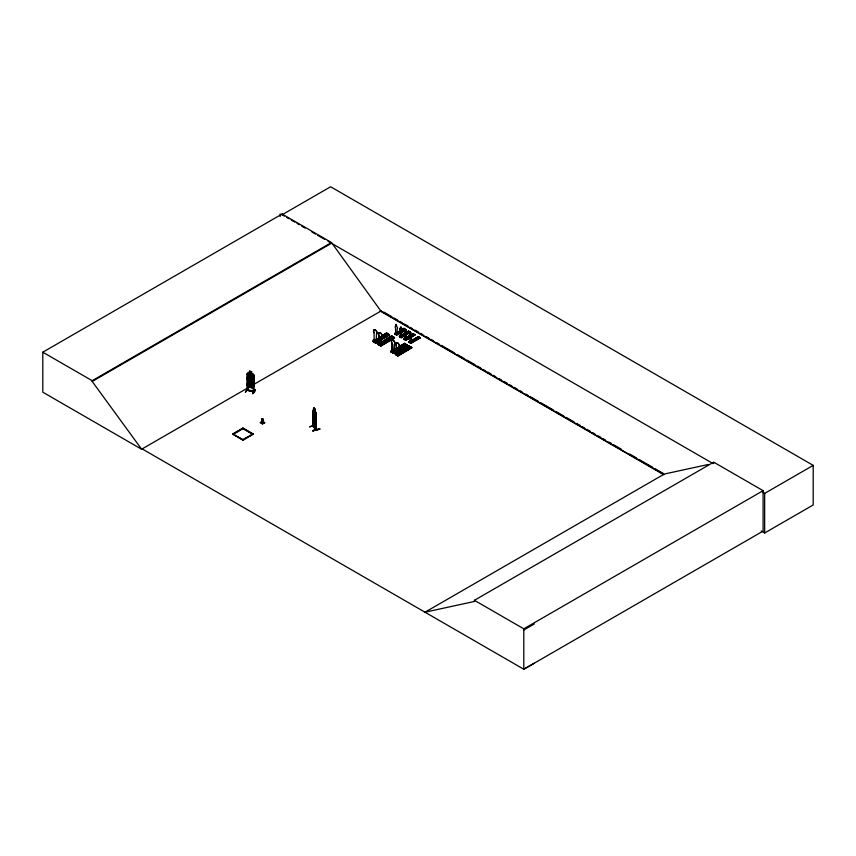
<?xml version="1.0" encoding="UTF-8"?>
<svg xmlns="http://www.w3.org/2000/svg" width="856" height="856" viewBox="0 0 856 856"><rect width="100%" height="100%" fill="white"/><g stroke="black" fill="none" stroke-linecap="round" stroke-linejoin="round"><path stroke-width="1.28" d="M262.311 421.848C261.048 413.041 266.526 425.796 261.369 423.014L262.407 418.723M315.725 429.145L316.303 429.915L315.982 413.694L315.95 429.487M316.324 429.316L316.003 429.969L312.964 426.181M375.249 340.207L374.083 340.388L374.083 332.62A2.429 1.412 59.5 0 1 374.083 329.828A2.429 1.412 59.5 0 1 376.533 331.208A2.429 1.412 59.5 0 1 376.533 334.011L376.062 341.501L374.265 340.164L375.121 339.779M393.995 351.848L394.349 344.422A2.429 1.412 59.5 0 0 394.349 341.619A2.429 1.412 59.5 0 0 391.898 340.239A2.429 1.412 59.5 0 0 391.898 343.042L392.005 350.746L392.647 350.425L392.027 350.575L394.937 352.298L394.937 351.26L393.332 351.976L393.332 352.8L391.139 351.559L392.54 349.911L390.935 350.618L391.245 352.084L405.209 343.812M394.102 351.784L394.455 344.358A2.429 1.412 59.5 0 0 394.455 341.555A2.429 1.412 59.5 0 0 392.005 340.174A2.429 1.412 59.5 0 0 392.005 342.978L392.444 350.96L392.925 350.639M398.35 354.363L398.714 346.937A2.429 1.412 59.5 0 0 398.714 344.133A2.429 1.412 59.5 0 0 396.264 342.753A2.429 1.412 59.5 0 0 396.264 345.557L396.617 353.389L399.292 354.812L399.089 353.667L397.698 355.315L395.493 354.074L396.895 352.426M398.457 354.309L398.821 346.873A2.429 1.412 59.5 0 0 398.821 344.08A2.429 1.412 59.5 0 0 396.371 342.689A2.429 1.412 59.5 0 0 396.371 345.492L396.756 353.453L397.163 352.629M401.496 336.579L401.806 331.582A1.616 0.942 59.5 0 0 401.571 329.367L401.4 327.377L400.437 327.131M406.065 339.211L406.311 334.257A1.616 0.942 59.5 0 0 406.065 332.042L406.119 330.395M406.14 339.169L406.375 334.215M411.212 342.186L411.447 337.232A1.616 0.942 59.5 0 0 411.212 335.017L410.634 332.61M250.551 386.324L141.593 449.229L42.8 392.187L42.8 352.19L282.095 214.032L331.497 242.548L380.899 311.07L663.742 474.374M261.872 423.271L262.632 418.83M378.951 343.128L380.15 342.732M396.242 353.111L396.97 352.822M374.243 340.303C376.458 340.11 371.504 340.014 377.004 341.94L376.8 340.795L375.41 342.454L373.216 341.212L374.607 339.554M374.511 340.613L375.249 340.057M380.118 342.668L379.829 344.872L379.615 342.443L378.213 344.091L380.406 345.332L381.808 343.684L382.011 344.829L379.101 343.106M392.423 350.971L393.139 350.254L392.176 350.521M396.371 333.059L395.665 333.423L396.392 333.059L395.729 333.487L395.526 328.062A1.616 0.942 59.5 0 1 395.772 326.115L395.857 324.488M392.39 350.436C394.306 349.141 391.31 355.219 391.845 350.222L392.54 350.489M395.804 333.508L396.275 332.909M396.606 353.004L397.355 352.608M396.938 353.271C397.708 356.31 396.317 352.19 396.596 353.432M397.205 352.597L396.788 353.432M400.234 336.066L400.758 335.477L400.522 336.066M400.255 336.076C401.314 335.392 398.939 335.841 402.117 336.964L402.117 336.28L400.052 335.584L400.052 336.74M400.458 336.076C400.555 334.396 400.426 338.462 400.822 335.499M405.562 329.592C404.192 330.309 401.582 327.762 404.867 329.87L404.909 331.39A1.616 0.942 59.5 0 0 404.674 333.337L404.931 338.773M405.006 329.763L404.909 331.39M405.091 338.398L404.974 338.773M404.931 338.634L405.37 338.441M409.821 336.504L409.746 336.237A1.616 0.942 59.5 0 1 410.056 334.364L410.142 332.738M409.874 341.49L410.634 341.212L410.099 341.747L410.623 341.416L409.853 341.148L409.767 342.346M410.57 341.448L409.885 341.458L410.623 341.191M399.634 347.643L399.752 346.915M409.821 336.076L410.431 336.536M261.369 423.014L262.257 418.916M315.843 424.202L315.457 425.785L315.682 415.235L313.285 412.314L312.889 413.897M316.035 418.135L315.725 419.697M313.21 412.335L313.093 422.853L315.457 425.785L313.189 422.8L312.857 420.51M261.251 422.276L262.236 418.787L261.134 422.661M379.176 343.063L379.968 342.71M378.973 343.288L379.465 342.978M409.596 342.56L418.691 336.922L409.607 342.571L409.029 342.25L411.041 343.352L420.232 337.938L418.349 336.59L409.254 342.368L409.168 341.458L410.762 342.914L411.704 341.812L411.832 342.571L410.142 341.662M410.602 341.309L410.099 340.913L409.949 341.672M247.181 378.02L247.973 376.212L253.173 377.41L253.825 379.55M247.256 378.042L247.973 376.212L253.173 377.41M250.444 375.741L252.434 374.543L251.033 376.458L252.52 379.037L250.583 376.768C249.695 379.636 247.127 377.988 250.113 376.233L248.732 373.687L250.594 375.848M247.213 378.609L247.983 380.61L253.076 381.797L253.89 380.107M253.044 388.014L247.855 386.784L247.138 384.729L247.823 386.826L253.012 388.057L253.804 386.249L253.697 381.07L253.023 380.15L247.844 378.973L247.17 379.465M314.034 414.925L314.569 413.758L315.211 416.476M410.078 332.781L410.859 332.674M313.317 415.995L313.863 413.887L314.869 415.139L315.265 422.04L314.58 418.959L315.254 417.45L314.366 418.274L313.467 415.363L314.163 418.434L313.51 419.889L314.762 421.42L314.762 417.781L313.82 416.615L313.81 420.275L314.377 419.162L315.222 421.965L314.762 422.982L313.317 419.633L313.275 410.72M313.703 414.39L314.355 413.063L313.713 410.056L314.559 412.87L315.425 412.143L314.773 413.587L315.308 416.583M247.994 384.077C245.019 381.894 251.675 386.345 248.39 383.456L248.326 379.797L249.503 378.513L251.568 378.994L252.681 380.802L252.681 384.44L251.482 385.746L249.428 385.254L248.326 383.435L248.39 379.818L249.428 379.411L249.503 373.933L251.568 374.414L251.589 379.807L250.487 381.348L248.55 379.09L250.038 381.669C247.052 383.306 249.749 384.986 250.519 382.236L252.349 384.44L250.958 381.894L252.434 379.978L251.589 379.807M249.396 386.398L249.503 384.355L249.396 386.398L251.643 386.869L251.536 384.879L253.858 384.729M251.643 386.869L251.568 384.836L252.681 384.44L252.595 380.813L251.482 379.904C253.333 377.239 247.598 376.126 249.385 379.283M253.119 385.307L247.994 384.055M249.428 371.258L249.503 373.291L248.401 373.676L248.401 377.314L249.503 379.133L251.568 379.615L252.681 378.309L252.681 374.671L251.568 373.762L251.675 371.729L249.428 371.258L251.675 371.729M247.812 374.661L247.202 374.521L247.812 374.661L247.983 390.379L247.234 390.208M253.098 381.915L247.93 380.663M253.076 374.051L253.858 374.917L253.718 391.909L253.89 374.875M253.301 375.773L253.911 375.912L253.301 375.773L253.258 391.781M248.165 388.239L245.447 392.134L248.176 388.207M245.479 392.101L248.54 387.993M247.887 389.929L247.234 389.63M253.13 391.149L253.183 391.781L253.258 391.203M253.13 391.32C258.223 391.235 238.278 388.603 253.216 391.192M252.616 393.471C257.196 384.933 255.58 392.872 252.574 393.45M252.574 393.781L255.291 389.555M383.103 337.285C381.166 333.562 380.503 343.759 381.177 344.326M386.698 339.543L386.837 340.271M388.11 340.164L387.18 339.49M391.962 351.88L391.962 350.147L393.022 350.168L392.711 350.618M312.815 415.374L315.5 417.942M379.647 343.449L378.973 335.573A2.429 1.412 59.5 0 1 378.973 332.77A2.429 1.412 59.5 0 1 381.423 334.161A2.429 1.412 59.5 0 1 381.423 336.954M312.932 419.055L313.221 420.2L313.339 408.922L316.067 412.945L316.067 429.98M315.971 422.714L314.869 422.147L314.869 424.095M381.701 336.825L382.964 336.718L382.621 337.499M400.908 347.729L400.533 346.787M404.107 349.43L404.128 350.254L405.102 350.158M405.263 350.243L405.252 349.419M247.213 379.55L247.908 379.005M253.087 385.232L253.783 384.686M374.554 340.196L374.703 342.058L374.832 340.249L373.023 341.437M381.487 339.704L389.587 334.985L386.805 333.316M374.125 340.538L374.404 339.447L373.013 340.271L373.698 341.951L379.454 338.559M373.312 341.737L387.308 333.594M375.131 342.614L375.805 343.128L373.013 341.298M388.742 334.525L375.078 342.582M389.245 334.814L386.773 333.177L376.244 339.393M394.744 333.979L404.064 328.34L394.787 334.022L394.884 333.209L395.814 332.663L395.012 333.84L396.478 334.664L397.409 333.562L397.548 334.332M394.199 337.671L391.781 335.862L377.838 344.369L378.01 343.16L379.615 342.443M391.641 336.237L394.595 337.874L380.77 346.006L394.552 337.874M395.076 334.172L399.945 331.614L395.226 334.182M378.299 344.604L392.487 336.697L378.17 344.551L391.984 336.419M405.605 329.496L396.499 334.985M405.466 329.26L396.146 334.771L397.548 333.637M379.968 345.546L394.177 337.649M401.293 337.745L410.516 332.321L408.526 331.229M399.559 336.772L409.115 331.54L399.88 336.954L399.452 335.852L400.522 335.37M410.174 332.139L410.516 332.321M400.843 337.392L401.047 336.75L401.047 337.307M405.038 338.709L404.952 337.938L403.882 339.265L413.416 334.043M404.118 339.404L413.202 333.754L415.085 334.964L405.872 340.388L403.925 339.297L413.202 333.626L414.967 334.824M405.423 339.96L414.946 334.728L405.562 340.196M405.626 340.239L406.696 338.923L405.626 339.939L404.021 338.484M392.433 350.5L390.785 351.827M404.567 343.705L398.992 347.044M391.235 352.062L404.267 344.84M409.147 342.218L418.349 336.729L420.232 337.938M418.349 336.729L418.798 337.157M406.803 344.7L398.586 349.59L406.803 344.7L407.178 345.161M393.054 352.961L394.937 351.26M419.954 337.788L410.441 343.031L411.832 341.886M407.124 345.129L404.706 343.32C399.602 344.561 410.966 347.515 403.304 344.144M395.312 354.309L396.724 353.325L396.692 352.308L395.301 353.132L395.654 354.63L408.451 347.14M395.301 354.17L398.104 355.978L411.875 347.857L408.922 346.22M395.429 354.502L395.996 354.812L408.622 347.354M409.061 346.156L398.543 352.287L409.061 346.049L411.661 347.515L397.526 355.679L411.308 347.547M411.169 347.226L397.195 355.497L397.89 355.636L397.901 354.609L399.292 353.785M374.083 332.62L373.976 332.684A2.429 1.412 59.5 0 1 373.976 329.881A2.429 1.412 59.5 0 1 376.426 331.272A2.429 1.412 59.5 0 1 376.426 334.075L376.533 334.011M395.772 324.692L395.772 326.115M378.973 335.573L379.08 335.509A2.429 1.412 59.5 0 1 379.08 332.706A2.429 1.412 59.5 0 1 381.53 334.097A2.429 1.412 59.5 0 1 381.53 336.89L381.626 337.178M383.049 335.178C390.711 338.537 379.336 335.584 384.44 334.354L387.04 336.023L384.44 334.354M385.382 333.797C393.043 337.168 381.669 334.215 386.773 332.973M376.587 339.607L386.773 333.177M382.835 336.504L386.345 334.493M389.384 334.75L375.474 342.935L375.613 341.737L377.004 340.913M374.896 342.603L388.881 334.354M375.613 342.871L389.373 334.439M375.292 342.839L389.384 334.643M375.752 343.096L379.262 341.084M400.105 330.694A1.616 0.942 59.5 0 1 400.341 328.757L400.415 328.715A1.616 0.942 59.5 0 0 400.169 330.651L400.522 335.873M389.405 340.26C388.453 342.56 383.167 339.575 386.805 338.794L389.405 340.463L386.805 338.794M392.048 338.709C391.096 340.998 385.81 338.013 389.448 337.232L392.048 338.912L389.448 337.232M394.381 337.328C393.428 339.629 388.143 336.643 391.781 335.862M377.796 344.315L391.941 336.419M404.396 328.672L394.969 334.118L396.756 335.103L405.937 329.688L404.064 328.34M402.117 330.116L404.417 328.757M396.403 334.921L405.808 329.453M380.813 346.006L380.61 344.626L382.011 343.802M379.904 345.492L393.878 337.243M394.381 337.521L380.406 345.781L378.01 344.187L378.673 344.829M405.316 332.941L404.385 333.626M406.151 332.449C410.773 334.471 404.16 332.813 407.082 331.903L408.815 332.877M407.702 331.529C412.335 333.551 405.723 331.903 408.633 330.983M401.047 337.596L410.377 332.096L408.633 331.122L399.313 336.622L401.325 337.745M399.463 336.633L408.654 331.208M401.047 336.75L402.117 336.28M410.035 331.903L400.715 337.403L410.366 331.957M410.056 332.941L410.131 334.322M410.687 337.243L408.954 336.269L409.885 335.713M410.72 335.092L411.65 334.536L413.384 335.659L411.65 334.536M412.271 334.172C416.904 336.194 410.291 334.536 413.202 333.626M404.353 339.447L410.238 336.215M405.519 340.185L414.935 334.6M399.731 346.252L402.331 347.729L399.731 346.252L398.329 347.076L400.929 348.756L398.329 347.29L404.706 343.32M400.972 345.524C408.633 348.895 397.27 345.942 402.374 344.7L404.974 346.37L402.374 344.7M394.167 349.751L396.67 348.274M394.402 349.762L396.692 348.403M394.52 349.954L404.909 343.877M409.168 341.458L410.238 340.988M414.101 339.094C418.734 341.116 412.111 339.468 415.032 338.548L416.765 339.661L415.032 338.548M415.866 338.195L416.797 337.51L418.531 338.623L416.797 337.51M417.418 337.275L418.349 336.59M396.478 350.8L392.829 352.95L396.499 350.928M410.377 342.603L410.377 341.448M396.617 351.131L393.567 353.25M398.917 349.772L407.306 344.797M393.225 353.186L407.477 345.343M410.431 343.01L419.75 337.51M393.375 353.293L407.317 345.096M420.082 337.574L410.58 343.021M402.695 349.601C410.356 352.961 398.982 350.008 404.086 348.767L406.686 350.446L404.086 348.767M405.337 348.039C412.999 351.409 401.625 348.456 406.728 347.215L409.329 348.895L406.728 347.215M407.659 346.669C415.331 350.029 403.957 347.076 409.061 345.845M395.493 354.074L396.895 353.25M398.875 352.469L409.2 346.37M395.6 354.609L409.735 346.68M411.661 347.311L397.922 355.764M397.687 355.754L411.672 347.504M282.095 214.032L282.095 214.77L330.619 186.758L813.2 465.375L813.2 504.965L764.676 532.978L761.209 530.966M42.8 352.19L92.202 380.706L331.497 242.548M142.224 448.94L141.668 449.272L92.202 381.444L331.497 243.286M254.029 384.312L381.455 310.749M232.661 433.971L242.954 428.032L253.237 433.971L242.954 440.241L232.661 433.971L242.954 439.909L253.237 433.971M232.661 434.302L242.954 428.364L253.237 434.302M242.954 428.695L233.239 434.302L242.954 439.588L252.659 434.302L242.954 428.695L242.954 428.032M404.749 333.294L405.102 338.527M260.138 422.543L262.332 423.955L264.707 422.543M264.707 422.693L262.514 423.913M424.448 612.532L664.31 474.042L708.5 464.434M425.004 612.201L474.406 601.458L474.406 600.313L713.701 462.154L763.103 490.67L763.103 531.084L523.797 669.242L142.16 448.908L141.593 449.229M713.701 463.299L713.144 463.631L328.051 241.296M474.406 600.313L523.797 628.828L763.103 490.67M762.386 492.061L764.676 493.388L813.2 465.375M523.797 629.984L534.272 624.013M534.272 663.272L523.797 669.242L523.797 628.828M253.226 391.599L253.975 391.77M382.974 337.21L381.712 337.125M387.982 340.1L386.709 340.014M405.102 350.318L405.081 349.344M379.54 342.999L378.908 342.764M247.32 373.387L247.384 390.218M253.783 391.898L247.138 390.336M314.034 409.767L314.034 407.82L313.489 413.555L314.944 416.904L315.051 409.072L314.976 411.041M315.639 411.843L316.067 412.945M312.943 414.465L313.253 416.786M315.607 415.256L313.232 412.432M313.885 421.013L313.885 422.96L314.976 424.18M314.976 422.233L314.901 424.202M309.615 426.834L316.367 424.918L309.786 426.716M313.221 420.874L313.243 426.588L313.499 421.216M312.9 430.515C329.935 427.208 311.07 429.755 313.071 431.039M312.9 430.836L319.641 429.241M312.943 430.857L319.513 429.059M313.863 415.845L313.788 413.908L314.762 415.181M315.522 417.899L315.8 419.044M396.264 333.145L395.568 332.898L395.483 334.097M386.987 339.532L388.207 339.928M387.811 340.174L387.008 340.174M399.923 347.001L401.025 347.161M400.747 347.643L399.763 347.568M404.471 349.302L403.989 350.158M404.278 349.515L405.081 349.515M415.428 338.997L414.893 339.318L415.577 339.5M404.909 350.2L404.128 350.083M382.407 337.35L381.84 337.221M393.707 353.475L390.935 351.656M247.823 389.951L247.266 389.812M313.243 426.555L313.275 421.28M396.146 333.241L396.018 334.396L396.093 333.198M249.503 380.075L251.568 380.546L251.568 384.184L249.503 383.713L249.428 380.064L251.482 380.546L251.482 384.184L249.428 383.702M253.109 374.008L247.951 372.809L247.213 373.387L247.266 390.39M249.503 377.571L251.568 378.052M247.298 390.218L253.9 391.727M249.428 377.464L251.482 377.956M396.2 324.296L396.927 326.767A1.616 0.942 59.5 0 1 397.163 328.982L396.927 333.936L395.814 332.663M379.283 343.577L379.411 342.336M415.813 339.094L415.042 338.987L415.171 339.586M263.488 422.158L262.514 418.734L263.712 422.522M417.418 337.146L419.151 338.12M415.866 338.056L417.6 339.04M408.954 336.13L410.687 337.104M395.483 332.941L396.991 333.894M404.631 338.227L405.241 339.629L404.706 339.329M404.92 338.559L406.696 339.607L406.557 338.837M409.767 341.191L411.704 342.357L411.704 341.812M399.452 335.852L399.591 336.472M400.672 336.986L400.137 335.531M407.306 345L404.514 343.673M390.379 336.686L392.979 338.152M388.046 338.056L390.646 339.532M381.273 337.221L383.007 338.409L381.273 337.425M385.403 339.618L388.003 341.084M375.099 340.228L374.04 339.8L373.911 341.608L374.832 341.983M373.911 339.875L374.703 340.324M397.12 353.111L396.2 352.736L396.2 354.47M379.829 344.872L378.908 344.487L379.037 342.689M396.317 354.395L397.12 354.844M282.095 214.77L284.395 216.097M286.696 217.424L288.996 218.751M291.286 220.078L294.731 222.068M297.032 223.395L299.333 224.721M301.633 226.048L305.078 228.038M311.969 232.019L315.415 234.009M317.715 235.336L324.606 239.306M383.766 312.076L391.845 316.741M394.156 318.079L397.623 320.08M399.923 321.407L402.234 322.744M404.546 324.071L408.012 326.072M410.324 327.409L412.624 328.747M414.935 330.074L418.402 332.075M420.713 333.412L423.014 334.739M426.481 336.74L428.792 338.077M431.103 339.404L433.404 340.742M436.87 342.742L439.182 344.069M441.493 345.407L454.194 352.736M457.65 354.737L464.583 358.739M466.884 360.066L474.973 364.731M477.274 366.068L480.74 368.069M483.052 369.396L485.363 370.734M487.674 372.071L491.13 374.061M493.441 375.399L495.752 376.736M499.209 378.726L501.52 380.064M503.831 381.401L507.298 383.402M509.609 384.729L511.909 386.067M514.221 387.394L517.687 389.394M519.999 390.732L522.299 392.059M525.766 394.06L528.077 395.397M530.388 396.724L538.467 401.389M540.778 402.727L553.479 410.056M555.779 411.394L563.869 416.059M566.169 417.386L574.258 422.062M576.559 423.388L580.026 425.389M582.337 426.727L584.648 428.054M586.959 429.391L590.415 431.392M592.727 432.719L595.038 434.056M598.494 436.057L600.805 437.384M603.116 438.721L605.427 440.048M608.894 442.049L611.195 443.387M613.506 444.713L621.584 449.389M629.674 454.055L636.597 458.046M638.908 459.383L652.764 467.376M655.065 468.714L663.154 473.379M380.139 310.963L663.914 474.802M405.487 329.635L405.99 330.245M399.634 347.472L400.747 347.804L401.111 347.108M392.283 350.757L392.337 349.794M314.944 417.846L313.992 416.679L313.992 420.317M313.232 420.157L313.992 422.918M313.959 407.841L315.051 409.072M315.95 429.081L312.932 426.202L312.996 420.938M313.221 426.16L316.281 429.851M401.207 327.249L401.571 329.367A1.616 0.942 59.5 0 1 401.732 331.625M410.088 341.48L409.885 336.269M379.39 343.181L379.08 335.509M313.992 420.97L313.992 414.55L315.457 418.466L315.457 422.104M253.087 377.507L253.751 379.54M247.245 378.566L247.898 380.706M263.594 422.907L262.61 418.894L263.166 423.206M262.439 418.959L262.535 423.335M764.676 493.388L764.676 532.978M404.706 338.174L404.631 339.383M403.304 330.791L401.571 329.945M400.415 327.292L400.341 328.757M399.089 353.667L399.089 354.491M397.409 333.562L397.409 334.118M394.734 351.153L394.734 351.976M381.808 343.684L381.808 344.508M376.8 340.795L376.8 341.619M313.221 410.324L313.221 414.283M280.158 213.882L280.158 216.504M247.908 374.521L247.908 377.164M247.908 386.398L247.887 390.507M242.954 439.588L242.954 440.241M92.202 380.706L92.202 381.444M251.204 385.724L249.866 385.414L249.866 386.067L251.204 386.377L251.204 385.724M251.204 372.06L249.877 371.75L249.877 372.403L251.204 372.702L251.204 372.06M251.118 378.192L249.792 377.87L249.792 378.523L251.118 378.834L251.118 378.192M404.246 330.245L402.513 329.26L404.246 330.245M384.398 337.371L381.797 335.905L384.398 337.371M314.773 409.232L314.163 408.483L314.773 409.874L314.773 409.232M314.944 411.704L313.992 410.548L313.992 414.186L314.944 415.342L314.944 411.704"/></g></svg>
